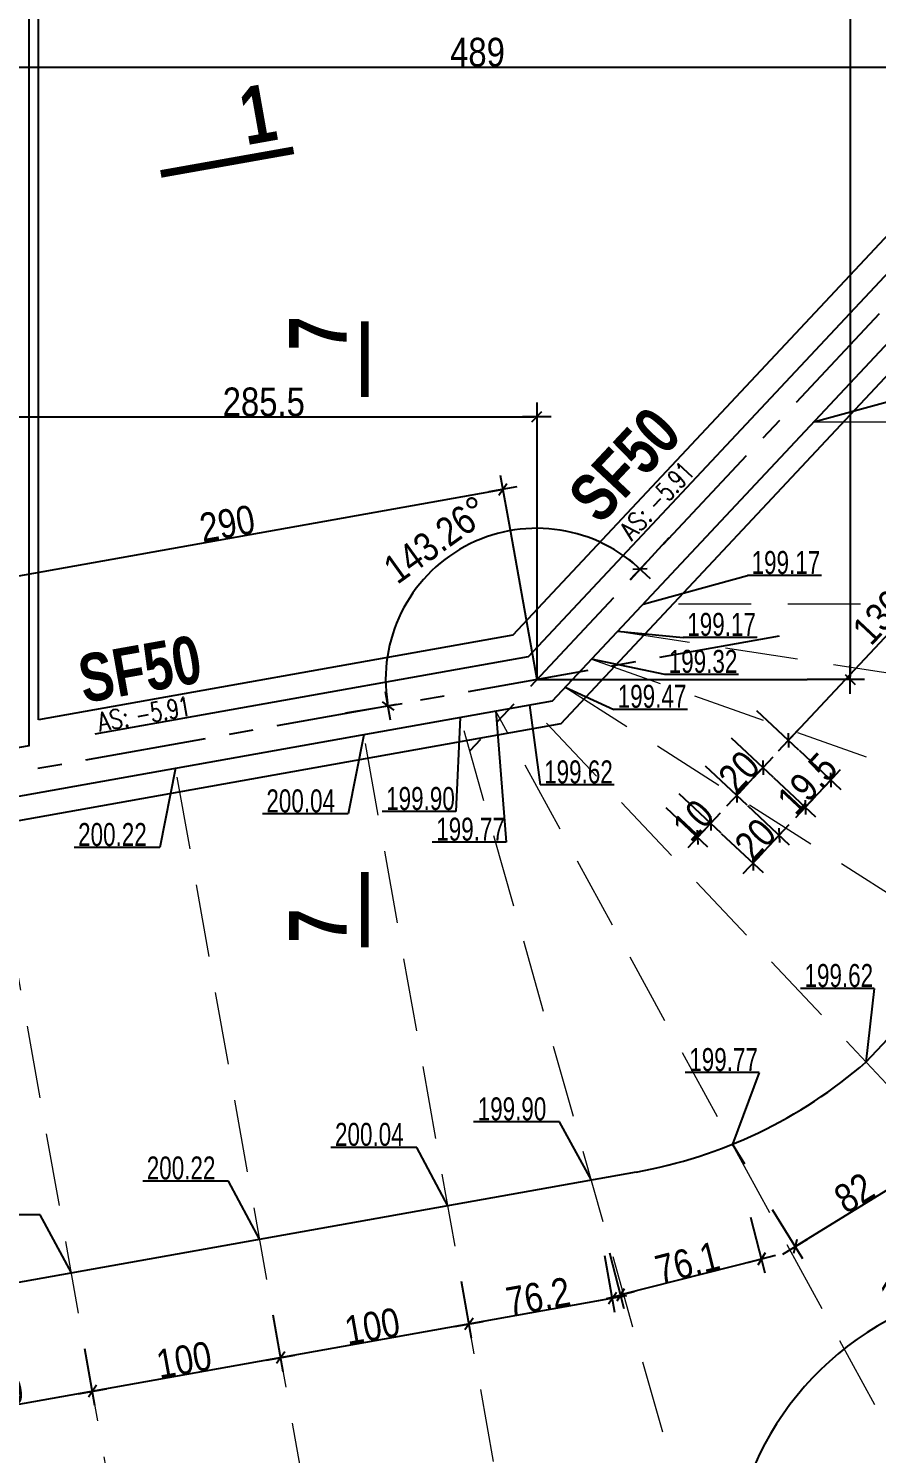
# Model space of a CAD drawing. Header units: millimetres. Extents: x -18089 to -10820, y 354 to 4554.
# Drawn here: x -13822 to -13379, y 849 to 1593 of the extents above; entities that cross this region are included whole.
import ezdxf
from ezdxf.enums import TextEntityAlignment as Align

# ---------------------------------------------------------------- set-up
doc = ezdxf.new("R2010")
doc.units = ezdxf.units.MM
doc.linetypes.add('AXES', pattern=[50.8, 31.75, -6.35, 6.35, -6.35])
doc.linetypes.add('CACHEx2', pattern=[19.05, 12.7, -6.35])
for name, color, linetype in [('01_cote_gen', 4, 'Continuous'), ('01_murs_coup', 5, 'Continuous'), ('01_poch_murs', 251, 'Continuous'), ('01_sem', 42, 'Continuous'), ('01_texte', 230, 'Continuous'), ('01_tram_axes', 10, 'AXES'), ('AA_COTES', 2, 'Continuous')]:
    doc.layers.add(name, color=color, linetype=linetype)
doc.styles.add('ARIAL', font='arial.ttf')
doc.styles.add('impact', font='impact.ttf')
doc.styles.add('SIMPLEX1', font='SIMPLEX.shx', dxfattribs={"width": 0.8, "height": 10})
doc.styles.add('STYLE2', font='ARIALN.TTF')
doc.dimstyles.new('JB50', dxfattribs={"dimscale": 0.1, "dimtxt": 150, "dimasz": 15, "dimexe": 0.1, "dimexo": 0.1, "dimgap": 0.09, "dimtad": 1, "dimdec": 1, "dimdsep": 46, "dimtxsty": 'STYLE2', "dimblk1": 'BOND_G', "dimblk2": 'BOND_D', "dimsah": 1, "dimcen": 1.5, "dimdle": 0.01, "dimse1": 1, "dimse2": 1, "dimclrd": 4, "dimclre": 2, "dimclrt": 6, "dimazin": 2, "dimtfac": 2.333333, "dimtdec": 1, "dimtix": 1, "dimtmove": 2, "dimatfit": 3, "dimldrblk": 'BOND_G', "dimfxl": 1, "dimtolj": 1, "dimtzin": 0, "dimarcsym": 0})

# ---------------------------------------------------------------- blocks, each defined once
blk = doc.blocks.new('BOND_G')
at = {"layer": 'AA_COTES', "color": 0}
for p, q in [((0, -5), (0, 15)), ((5, 0), (-5, 0)), ((1.77, 1.77), (-1.77, -1.77))]:
    blk.add_line(p, q, dxfattribs=at)
blk = doc.blocks.new('BOND_D')
at = {"layer": 'AA_COTES', "color": 0}
for p, q in [((0, 5), (0, -15)), ((5, 0), (-5, 0)), ((-1.77, -1.77), (1.77, 1.77))]:
    blk.add_line(p, q, dxfattribs=at)
blk = doc.blocks.new('*D532')
at = {"layer": '01_cote_gen', "color": 4, "lineweight": -2, "ltscale": 2, "transparency": 16777216}
blk.add_line((-13840.33, 1390.26), (-13557.84, 1390.26), dxfattribs=at)
at = {"layer": 'DEFPOINTS', "color": 0, "ltscale": 2, "transparency": 16777216}
for p in [(-13556.34, 1390.26), (-13841.83, 1368.75), (-13556.34, 1278.14)]:
    blk.add_point(p, dxfattribs=at)
at = {"layer": '01_cote_gen', "color": 4, "lineweight": -2, "ltscale": 2, "transparency": 16777216, "xscale": 1.5, "yscale": 1.5, "zscale": 1.5, "rotation": 180}
blk.add_blockref('BOND_G', (-13841.83, 1390.26), dxfattribs=at)
at = {"layer": '01_cote_gen', "color": 4, "lineweight": -2, "ltscale": 2, "transparency": 16777216, "xscale": 1.5, "yscale": 1.5, "zscale": 1.5}
blk.add_blockref('BOND_D', (-13556.34, 1390.26), dxfattribs=at)
at = {"layer": '01_cote_gen', "color": 6, "ltscale": 2, "transparency": 16777216, "insert": (-13699.08, 1397.93), "char_height": 15, "attachment_point": 5, "style": 'STYLE2'}
blk.add_mtext('\\A1;285.5', dxfattribs=at)
blk = doc.blocks.new('*D534')
at = {"layer": '01_cote_gen', "color": 4, "lineweight": -2, "ltscale": 2, "transparency": 16777216}
blk.add_line((-13858.09, 1301.68), (-13575.56, 1352.09), dxfattribs=at)
at = {"layer": 'DEFPOINTS', "color": 0, "ltscale": 2, "transparency": 16777216}
for p in [(-13574.08, 1352.35), (-13556.34, 1252.95), (-13841.83, 1202)]:
    blk.add_point(p, dxfattribs=at)
at = {"layer": '01_cote_gen', "color": 4, "lineweight": -2, "ltscale": 2, "transparency": 16777216, "xscale": 1.5, "yscale": 1.5, "zscale": 1.5}
for name, p, rotation in [('BOND_D', (-13574.08, 1352.35), 10.11701883034731), ('BOND_G', (-13859.57, 1301.41), 190.1170188303473)]:
    blk.add_blockref(name, p, dxfattribs=dict(at, rotation=rotation))
at = {"layer": '01_cote_gen', "color": 6, "ltscale": 2, "transparency": 16777216, "insert": (-13718.17, 1334.43), "char_height": 15, "attachment_point": 5, "rotation": 10.11702, "style": 'STYLE2'}
blk.add_mtext('\\A1;290', dxfattribs=at)
blk = doc.blocks.new('*D535')
at = {"layer": '01_cote_gen', "color": 4, "lineweight": -2, "ltscale": 2, "transparency": 16777216}
blk.add_arc((-13556.34, 1252.95), 79.02, 47.94722, 189.02937, dxfattribs=at)
at = {"layer": 'DEFPOINTS', "color": 0, "ltscale": 2, "transparency": 16777216}
for p in [(-13562.69, 1331.71), (-13494.98, 1318.42), (-13556.34, 1252.95), (-13685.12, 1229.97)]:
    blk.add_point(p, dxfattribs=at)
at = {"layer": '01_cote_gen', "color": 4, "lineweight": -2, "ltscale": 2, "transparency": 16777216, "xscale": 1.5, "yscale": 1.5, "zscale": 1.5}
for name, p, rotation in [('BOND_G', (-13502.31, 1310.6), 317.4034009217315), ('BOND_D', (-13634.13, 1239.06), 279.5731959844874)]:
    blk.add_blockref(name, p, dxfattribs=dict(at, rotation=rotation))
at = {"layer": '01_cote_gen', "color": 6, "ltscale": 2, "transparency": 16777216, "insert": (-13608.84, 1326.07), "char_height": 15, "attachment_point": 5, "rotation": 35.67332, "style": 'STYLE2'}
blk.add_mtext('\\A1;143.26°', dxfattribs=at)
blk = doc.blocks.new('*D537')
at = {"layer": '01_cote_gen', "color": 4, "lineweight": -2, "ltscale": 2, "transparency": 16777216}
blk.add_line((-13830.33, 1572.99), (-13344.33, 1572.99), dxfattribs=at)
at = {"layer": 'DEFPOINTS', "color": 0, "ltscale": 2, "transparency": 16777216}
for p in [(-13342.83, 1572.99), (-13831.83, 1548.5), (-13342.83, 1501.43)]:
    blk.add_point(p, dxfattribs=at)
at = {"layer": '01_cote_gen', "color": 4, "lineweight": -2, "ltscale": 2, "transparency": 16777216, "xscale": 1.5, "yscale": 1.5, "zscale": 1.5, "rotation": 180}
blk.add_blockref('BOND_G', (-13831.83, 1572.99), dxfattribs=at)
at = {"layer": '01_cote_gen', "color": 4, "lineweight": -2, "ltscale": 2, "transparency": 16777216, "xscale": 1.5, "yscale": 1.5, "zscale": 1.5}
blk.add_blockref('BOND_D', (-13342.83, 1572.99), dxfattribs=at)
at = {"layer": '01_cote_gen', "color": 6, "ltscale": 2, "transparency": 16777216, "insert": (-13587.33, 1580.66), "char_height": 15, "attachment_point": 5, "style": 'STYLE2'}
blk.add_mtext('\\A1;489', dxfattribs=at)
blk = doc.blocks.new('*D543')
at = {"layer": '01_cote_gen', "color": 4, "lineweight": -2, "ltscale": 2, "transparency": 16777216}
blk.add_line((-13392.5, 2009.95), (-13392.5, 1254.45), dxfattribs=at)
at = {"layer": 'DEFPOINTS', "color": 0, "ltscale": 2, "transparency": 16777216}
for p in [(-13494, 2011.45), (-13415, 1252.95), (-13392.5, 1252.95)]:
    blk.add_point(p, dxfattribs=at)
at = {"layer": '01_cote_gen', "color": 4, "lineweight": -2, "ltscale": 2, "transparency": 16777216, "xscale": 1.5, "yscale": 1.5, "zscale": 1.5}
for name, p, rotation in [('BOND_G', (-13392.5, 2011.45), 90), ('BOND_D', (-13392.5, 1252.95), 270)]:
    blk.add_blockref(name, p, dxfattribs=dict(at, rotation=rotation))
at = {"layer": '01_cote_gen', "color": 6, "ltscale": 2, "transparency": 16777216, "insert": (-13400.17, 1632.2), "char_height": 15, "attachment_point": 5, "rotation": 90, "style": 'STYLE2'}
blk.add_mtext('\\A1;758.5', dxfattribs=at)
blk = doc.blocks.new('*D548')
at = {"layer": '01_cote_gen', "color": 4, "lineweight": -2, "ltscale": 2, "transparency": 16777216}
blk.add_line((-13285.06, 1070.5), (-13339.07, 1012.83), dxfattribs=at)
at = {"layer": 'DEFPOINTS', "color": 0, "ltscale": 2, "transparency": 16777216}
for p in [(-13328.13, 1112.89), (-13384.21, 1053.05), (-13340.1, 1011.73)]:
    blk.add_point(p, dxfattribs=at)
at = {"layer": '01_cote_gen', "color": 4, "lineweight": -2, "ltscale": 2, "transparency": 16777216, "xscale": 1.5, "yscale": 1.5, "zscale": 1.5}
for name, p, rotation in [('BOND_G', (-13284.04, 1071.59), 46.87622447660689), ('BOND_D', (-13340.1, 1011.73), 226.8762244766069)]:
    blk.add_blockref(name, p, dxfattribs=dict(at, rotation=rotation))
at = {"layer": '01_cote_gen', "color": 6, "ltscale": 2, "transparency": 16777216, "insert": (-13317.66, 1046.91), "char_height": 15, "attachment_point": 5, "rotation": 46.87622, "style": 'STYLE2'}
blk.add_mtext('\\A1;82', dxfattribs=at)
blk = doc.blocks.new('*D550')
at = {"layer": '01_cote_gen', "color": 4, "lineweight": -2, "ltscale": 2, "transparency": 16777216}
blk.add_line((-13593.26, 915.95), (-13688.75, 898.91), dxfattribs=at)
at = {"layer": 'DEFPOINTS', "color": 0, "ltscale": 2, "transparency": 16777216}
for p in [(-13591.73, 915.96), (-13690.22, 898.65), (-13690.22, 898.65)]:
    blk.add_point(p, dxfattribs=at)
at = {"layer": '01_cote_gen', "color": 4, "lineweight": -2, "ltscale": 2, "transparency": 16777216, "xscale": 1.5, "yscale": 1.5, "zscale": 1.5}
for name, p, rotation in [('BOND_G', (-13591.78, 916.21), 10.11701883041892), ('BOND_D', (-13690.22, 898.65), 190.1170188304189)]:
    blk.add_blockref(name, p, dxfattribs=dict(at, rotation=rotation))
at = {"layer": '01_cote_gen', "color": 6, "ltscale": 2, "transparency": 16777216, "insert": (-13642.35, 914.98), "char_height": 15, "attachment_point": 5, "rotation": 10.11702, "style": 'STYLE2'}
blk.add_mtext('\\A1;100', dxfattribs=at)
blk = doc.blocks.new('*D551')
at = {"layer": '01_cote_gen', "color": 4, "lineweight": -2, "ltscale": 2, "transparency": 16777216}
blk.add_line((-13691.7, 898.39), (-13787.19, 881.35), dxfattribs=at)
at = {"layer": 'DEFPOINTS', "color": 0, "ltscale": 2, "transparency": 16777216}
for p in [(-13690.22, 898.65), (-13788.67, 881.08), (-13788.67, 881.08)]:
    blk.add_point(p, dxfattribs=at)
at = {"layer": '01_cote_gen', "color": 4, "lineweight": -2, "ltscale": 2, "transparency": 16777216, "xscale": 1.5, "yscale": 1.5, "zscale": 1.5}
for name, p, rotation in [('BOND_G', (-13690.22, 898.65), 10.11701883041892), ('BOND_D', (-13788.67, 881.08), 190.1170188304189)]:
    blk.add_blockref(name, p, dxfattribs=dict(at, rotation=rotation))
at = {"layer": '01_cote_gen', "color": 6, "ltscale": 2, "transparency": 16777216, "insert": (-13740.79, 897.41), "char_height": 15, "attachment_point": 5, "rotation": 10.11702, "style": 'STYLE2'}
blk.add_mtext('\\A1;100', dxfattribs=at)
blk = doc.blocks.new('*D552')
at = {"layer": '01_cote_gen', "color": 4, "lineweight": -2, "ltscale": 2, "transparency": 16777216}
blk.add_line((-13790.15, 880.82), (-13885.64, 863.78), dxfattribs=at)
at = {"layer": 'DEFPOINTS', "color": 0, "ltscale": 2, "transparency": 16777216}
for p in [(-13788.67, 881.08), (-13887.11, 863.52), (-13887.11, 863.52)]:
    blk.add_point(p, dxfattribs=at)
at = {"layer": '01_cote_gen', "color": 4, "lineweight": -2, "ltscale": 2, "transparency": 16777216, "xscale": 1.5, "yscale": 1.5, "zscale": 1.5}
for name, p, rotation in [('BOND_G', (-13788.67, 881.08), 10.11701883041892), ('BOND_D', (-13887.11, 863.52), 190.1170188304189)]:
    blk.add_blockref(name, p, dxfattribs=dict(at, rotation=rotation))
at = {"layer": '01_cote_gen', "color": 6, "ltscale": 2, "transparency": 16777216, "insert": (-13839.24, 879.85), "char_height": 15, "attachment_point": 5, "rotation": 10.11702, "style": 'STYLE2'}
blk.add_mtext('\\A1;100', dxfattribs=at)
blk = doc.blocks.new('*D561')
at = {"layer": '01_cote_gen', "color": 4, "lineweight": -2, "ltscale": 2, "transparency": 16777216}
blk.add_arc((-13296.98, 778.63), 158.84, 47.40063, 189.57596, dxfattribs=at)
at = {"layer": 'DEFPOINTS', "color": 0, "ltscale": 2, "transparency": 16777216}
for p in [(-13422.77, 875.63), (-13233.87, 845.97), (-13296.98, 778.63), (-13424.42, 755.89)]:
    blk.add_point(p, dxfattribs=at)
at = {"layer": '01_cote_gen', "color": 4, "lineweight": -2, "ltscale": 2, "transparency": 16777216, "xscale": 1.5, "yscale": 1.5, "zscale": 1.5}
for name, p, rotation in [('BOND_G', (-13188.36, 894.54), 317.130106039518), ('BOND_D', (-13453.35, 750.73), 279.8464908666948)]:
    blk.add_blockref(name, p, dxfattribs=dict(at, rotation=rotation))
at = {"layer": '01_cote_gen', "color": 6, "ltscale": 2, "transparency": 16777216, "insert": (-13346.88, 938.51), "char_height": 15, "attachment_point": 5, "rotation": 17.33504, "style": 'STYLE2'}
blk.add_mtext('\\A1;143.26°', dxfattribs=at)
blk = doc.blocks.new('*D753')
at = {"layer": '01_cote_gen', "color": 4, "lineweight": -2, "ltscale": 2, "transparency": 16777216}
blk.add_line((-13352.63, 998.81), (-13419.94, 957.44), dxfattribs=at)
at = {"layer": 'DEFPOINTS', "color": 0, "ltscale": 2, "transparency": 16777216}
for p in [(-13379.54, 1045.45), (-13449.4, 1002.52), (-13421.21, 956.66)]:
    blk.add_point(p, dxfattribs=at)
at = {"layer": '01_cote_gen', "color": 4, "lineweight": -2, "ltscale": 2, "transparency": 16777216, "xscale": 1.5, "yscale": 1.5, "zscale": 1.5}
for name, p, rotation in [('BOND_G', (-13351.36, 999.59), 31.57556184781673), ('BOND_D', (-13421.21, 956.66), 211.5755618478167)]:
    blk.add_blockref(name, p, dxfattribs=dict(at, rotation=rotation))
at = {"layer": '01_cote_gen', "color": 6, "ltscale": 2, "transparency": 16777216, "insert": (-13390.3, 984.66), "char_height": 15, "attachment_point": 5, "rotation": 31.57556, "style": 'STYLE2'}
blk.add_mtext('\\A1;82', dxfattribs=at)
blk = doc.blocks.new('*D754')
at = {"layer": '01_cote_gen', "color": 4, "lineweight": -2, "ltscale": 2, "transparency": 16777216}
blk.add_line((-13518.23, 929.34), (-13590.3, 916.48), dxfattribs=at)
at = {"layer": 'DEFPOINTS', "color": 0, "ltscale": 2, "transparency": 16777216}
for p in [(-13527.78, 991.39), (-13602.81, 978.01), (-13591.78, 916.21)]:
    blk.add_point(p, dxfattribs=at)
at = {"layer": '01_cote_gen', "color": 4, "lineweight": -2, "ltscale": 2, "transparency": 16777216, "xscale": 1.5, "yscale": 1.5, "zscale": 1.5}
for name, p, rotation in [('BOND_G', (-13516.76, 929.6), 10.11701883035657), ('BOND_D', (-13591.78, 916.21), 190.1170188303566)]:
    blk.add_blockref(name, p, dxfattribs=dict(at, rotation=rotation))
at = {"layer": '01_cote_gen', "color": 6, "ltscale": 2, "transparency": 16777216, "insert": (-13555.62, 930.46), "char_height": 15, "attachment_point": 5, "rotation": 10.11702, "style": 'STYLE2'}
blk.add_mtext('\\A1;76.2', dxfattribs=at)
blk = doc.blocks.new('*D755')
at = {"layer": '01_cote_gen', "color": 4, "lineweight": -2, "ltscale": 2, "transparency": 16777216}
blk.add_line((-13440.28, 949.71), (-13511.08, 931.72), dxfattribs=at)
at = {"layer": 'DEFPOINTS', "color": 0, "ltscale": 2, "transparency": 16777216}
for p in [(-13454.07, 1010.12), (-13527.78, 991.39), (-13512.54, 931.35)]:
    blk.add_point(p, dxfattribs=at)
at = {"layer": '01_cote_gen', "color": 4, "lineweight": -2, "ltscale": 2, "transparency": 16777216, "xscale": 1.5, "yscale": 1.5, "zscale": 1.5}
for name, p, rotation in [('BOND_G', (-13438.82, 950.08), 14.24984474166013), ('BOND_D', (-13512.54, 931.35), 194.2498447416602)]:
    blk.add_blockref(name, p, dxfattribs=dict(at, rotation=rotation))
at = {"layer": '01_cote_gen', "color": 6, "ltscale": 2, "transparency": 16777216, "insert": (-13477.57, 948.15), "char_height": 15, "attachment_point": 5, "rotation": 14.24984, "style": 'STYLE2'}
blk.add_mtext('\\A1;76.1', dxfattribs=at)
blk = doc.blocks.new('*D762')
at = {"layer": '01_cote_gen', "color": 4, "lineweight": -2, "ltscale": 2, "transparency": 16777216}
blk.add_line((-13242.85, 1415.28), (-13334.51, 1317.47), dxfattribs=at)
at = {"layer": 'DEFPOINTS', "color": 0, "ltscale": 2, "transparency": 16777216}
for p in [(-13317.83, 1487.6), (-13411.54, 1387.6), (-13335.54, 1316.38)]:
    blk.add_point(p, dxfattribs=at)
at = {"layer": '01_cote_gen', "color": 4, "lineweight": -2, "ltscale": 2, "transparency": 16777216, "xscale": 1.5, "yscale": 1.5, "zscale": 1.5}
for name, p, rotation in [('BOND_G', (-13241.83, 1416.38), 46.85957807586752), ('BOND_D', (-13335.54, 1316.38), 226.8595780758675)]:
    blk.add_blockref(name, p, dxfattribs=dict(at, rotation=rotation))
at = {"layer": '01_cote_gen', "color": 6, "ltscale": 2, "transparency": 16777216, "insert": (-13294.28, 1371.62), "char_height": 15, "attachment_point": 5, "rotation": 46.85958, "style": 'STYLE2'}
blk.add_mtext('\\A1;137', dxfattribs=at)
blk = doc.blocks.new('*D763')
at = {"layer": '01_cote_gen', "color": 4, "lineweight": -2, "ltscale": 2, "transparency": 16777216}
blk.add_line((-13336.57, 1315.28), (-13423.73, 1222.26), dxfattribs=at)
at = {"layer": 'DEFPOINTS', "color": 0, "ltscale": 2, "transparency": 16777216}
for p in [(-13411.54, 1387.6), (-13500.76, 1292.39), (-13424.76, 1221.17)]:
    blk.add_point(p, dxfattribs=at)
at = {"layer": '01_cote_gen', "color": 4, "lineweight": -2, "ltscale": 2, "transparency": 16777216, "xscale": 1.5, "yscale": 1.5, "zscale": 1.5}
for name, p, rotation in [('BOND_G', (-13335.54, 1316.38), 46.85957807586608), ('BOND_D', (-13424.76, 1221.17), 226.8595780758661)]:
    blk.add_blockref(name, p, dxfattribs=dict(at, rotation=rotation))
at = {"layer": '01_cote_gen', "color": 6, "ltscale": 2, "transparency": 16777216, "insert": (-13372.26, 1290.79), "char_height": 15, "attachment_point": 5, "rotation": 46.85958, "style": 'STYLE2'}
blk.add_mtext('\\A1;130.5', dxfattribs=at)
blk = doc.blocks.new('*D764')
at = {"layer": '01_cote_gen', "color": 4, "lineweight": -2, "ltscale": 2, "transparency": 16777216}
for p, q in [((-13415.93, 1186.19), (-13402.61, 1200.41)), ((-13401.58, 1201.5), (-13400.55, 1202.6)), ((-13416.96, 1185.09), (-13417.98, 1184))]:
    blk.add_line(p, q, dxfattribs=at)
at = {"layer": 'DEFPOINTS', "color": 0, "ltscale": 2, "transparency": 16777216}
for p in [(-13500.76, 1292.39), (-13514.09, 1278.17), (-13402.61, 1200.41)]:
    blk.add_point(p, dxfattribs=at)
at = {"layer": '01_cote_gen', "color": 4, "lineweight": -2, "ltscale": 2, "transparency": 16777216, "xscale": 1.5, "yscale": 1.5, "zscale": 1.5}
for name, p, rotation in [('BOND_D', (-13402.61, 1200.41), 226.8595780758958), ('BOND_G', (-13415.93, 1186.19), 46.85957807589574)]:
    blk.add_blockref(name, p, dxfattribs=dict(at, rotation=rotation))
at = {"layer": '01_cote_gen', "color": 6, "ltscale": 2, "transparency": 16777216, "insert": (-13414.86, 1198.54), "char_height": 15, "attachment_point": 5, "rotation": 46.85958, "style": 'STYLE2'}
blk.add_mtext('\\A1;19.5', dxfattribs=at)
blk = doc.blocks.new('*D765')
at = {"layer": '01_cote_gen', "color": 4, "lineweight": -2, "ltscale": 2, "transparency": 16777216}
blk.add_line((-13439.11, 1205.85), (-13450.73, 1193.45), dxfattribs=at)
at = {"layer": 'DEFPOINTS', "color": 0, "ltscale": 2, "transparency": 16777216}
for p in [(-13514.09, 1278.17), (-13527.76, 1263.58), (-13451.76, 1192.36)]:
    blk.add_point(p, dxfattribs=at)
at = {"layer": '01_cote_gen', "color": 4, "lineweight": -2, "ltscale": 2, "transparency": 16777216, "xscale": 1.5, "yscale": 1.5, "zscale": 1.5}
for name, p, rotation in [('BOND_G', (-13438.08, 1206.95), 46.85957807587064), ('BOND_D', (-13451.76, 1192.36), 226.8595780758707)]:
    blk.add_blockref(name, p, dxfattribs=dict(at, rotation=rotation))
at = {"layer": '01_cote_gen', "color": 6, "ltscale": 2, "transparency": 16777216, "insert": (-13450.52, 1204.9), "char_height": 15, "attachment_point": 5, "rotation": 46.85958, "style": 'STYLE2'}
blk.add_mtext('\\A1;20', dxfattribs=at)
blk = doc.blocks.new('*D766')
at = {"layer": '01_cote_gen', "color": 4, "lineweight": -2, "ltscale": 2, "transparency": 16777216}
blk.add_line((-13430.63, 1170.5), (-13442.26, 1158.1), dxfattribs=at)
at = {"layer": 'DEFPOINTS', "color": 0, "ltscale": 2, "transparency": 16777216}
for p in [(-13527.76, 1263.58), (-13541.44, 1248.98), (-13443.28, 1157)]:
    blk.add_point(p, dxfattribs=at)
at = {"layer": '01_cote_gen', "color": 4, "lineweight": -2, "ltscale": 2, "transparency": 16777216, "xscale": 1.5, "yscale": 1.5, "zscale": 1.5}
for name, p, rotation in [('BOND_G', (-13429.61, 1171.6), 46.85957807587064), ('BOND_D', (-13443.28, 1157), 226.8595780758707)]:
    blk.add_blockref(name, p, dxfattribs=dict(at, rotation=rotation))
at = {"layer": '01_cote_gen', "color": 6, "ltscale": 2, "transparency": 16777216, "insert": (-13442.04, 1169.54), "char_height": 15, "attachment_point": 5, "rotation": 46.85958, "style": 'STYLE2'}
blk.add_mtext('\\A1;20', dxfattribs=at)
blk = doc.blocks.new('*D767')
at = {"layer": '01_cote_gen', "color": 4, "lineweight": -2, "ltscale": 2, "transparency": 16777216}
for p, q in [((-13472.27, 1170.47), (-13465.44, 1177.76)), ((-13464.41, 1178.86), (-13463.38, 1179.95)), ((-13473.3, 1169.37), (-13474.32, 1168.28))]:
    blk.add_line(p, q, dxfattribs=at)
at = {"layer": 'DEFPOINTS', "color": 0, "ltscale": 2, "transparency": 16777216}
for p in [(-13541.44, 1248.98), (-13548.27, 1241.69), (-13465.44, 1177.76)]:
    blk.add_point(p, dxfattribs=at)
at = {"layer": '01_cote_gen', "color": 4, "lineweight": -2, "ltscale": 2, "transparency": 16777216, "xscale": 1.5, "yscale": 1.5, "zscale": 1.5}
for name, p, rotation in [('BOND_D', (-13465.44, 1177.76), 226.8595780757994), ('BOND_G', (-13472.27, 1170.47), 46.85957807579942)]:
    blk.add_blockref(name, p, dxfattribs=dict(at, rotation=rotation))
at = {"layer": '01_cote_gen', "color": 6, "ltscale": 2, "transparency": 16777216, "insert": (-13474.45, 1179.36), "char_height": 15, "attachment_point": 5, "rotation": 46.85958, "style": 'STYLE2'}
blk.add_mtext('\\A1;10', dxfattribs=at)

msp = doc.modelspace()

# ---------------------------------------------------------------- linework, layer by layer
at = {"layer": '01_cote_gen', "ltscale": 2}
for p, q in [((-13556.34, 1367.76), (-13556.34, 1252.95)), ((-13570.13, 1330.2), (-13556.34, 1252.95)), ((-13556.34, 1252.95), (-13415, 1252.95)), ((-13447.62, 999.78), (-13454.07, 1010.12))]:
    msp.add_line(p, q, dxfattribs=at)
at = {"layer": '01_murs_coup'}
for p, q in [((-13342.83, 1497.48), (-13560.84, 1264.84)), ((-13317.83, 1487.6), (-13548.27, 1241.69)), ((-13560.84, 1264.84), (-13787.45, 1224.4)), ((-13548.27, 1241.69), (-14277.98, 1111.48)), ((-13821.83, 1218.27), (-13831.83, 1216.49))]:
    msp.add_line(p, q, dxfattribs=at)
at = {"layer": '01_poch_murs', "linetype": 'CACHEx2', "lineweight": 5, "ltscale": 3}
for p, q in [((-13411.54, 1387.6), (-12790.83, 1387.6)), ((-12815.53, 1292.39), (-13500.76, 1292.39)), ((-13514.09, 1278.17), (-12914.78, 1186.48)), ((-13527.76, 1263.58), (-13013.69, 1080.93)), ((-13541.44, 1248.98), (-13112.6, 975.38)), ((-13324.78, 773.67), (-13577.81, 1236.42)), ((-13211.48, 869.87), (-13560.11, 1239.58)), ((-13459.26, 749.67), (-13596.34, 1233.23)), ((-13558.89, 731.9), (-13646.72, 1224.12)), ((-13657.34, 714.33), (-13745.17, 1206.56)), ((-13755.78, 696.76), (-13843.61, 1188.99))]:
    msp.add_line(p, q, dxfattribs=at)
at = {"layer": '01_sem', "ltscale": 2}
for p, q in [((-13821.83, 1218.27), (-13821.83, 1991.45)), ((-13816.83, 1231.86), (-13816.83, 1986.45)), ((-13325.41, 1535.94), (-13568.91, 1276.1)), ((-13288.92, 1501.75), (-13543.78, 1229.79)), ((-13568.91, 1276.1), (-13816.83, 1231.86)), ((-13543.78, 1229.79), (-14295.48, 1095.66))]:
    msp.add_line(p, q, dxfattribs=at)
at = {"layer": '01_texte'}
for p, q in [((-13411.54, 1387.6), (-13356.89, 1402.47)), ((-13136.36, 1317.54), (-13384.21, 1053.05)), ((-13500.76, 1292.39), (-13446.11, 1307.26)), ((-13407.47, 1307.26), (-13446.11, 1307.26)), ((-13514.09, 1278.17), (-13479.75, 1274.93)), ((-13441.11, 1274.93), (-13479.75, 1274.93)), ((-13489.44, 1255.6), (-13527.76, 1263.58)), ((-13450.8, 1255.6), (-13489.44, 1255.6)), ((-13541.44, 1248.98), (-13516.12, 1237.34)), ((-13577.81, 1236.42), (-13572.37, 1167.92)), ((-13560.11, 1239.58), (-13554.59, 1197.84)), ((-13477.48, 1237.34), (-13516.12, 1237.34)), ((-13596.31, 1233.12), (-13598.57, 1183.95)), ((-13646.72, 1224.12), (-13654.93, 1182.7)), ((-13745.17, 1206.56), (-13753.38, 1165.13)), ((-13515.95, 1197.84), (-13554.59, 1197.84)), ((-13598.57, 1183.95), (-13637.2, 1183.95)), ((-13654.93, 1182.7), (-13699.83, 1182.7)), ((-13753.38, 1165.13), (-13798.28, 1165.13)), ((-13572.37, 1167.92), (-13611, 1167.92)), ((-13379.82, 1091.46), (-13418.45, 1091.46)), ((-13379.82, 1091.46), (-13384.21, 1053.05)), ((-13440.07, 1047.53), (-13478.7, 1047.53)), ((-13440.07, 1047.53), (-13454.07, 1010.12)), ((-13544.44, 1021.76), (-13589.34, 1021.76)), ((-13527.74, 991.4), (-13544.44, 1021.76)), ((-13619.04, 1008.45), (-13663.94, 1008.45)), ((-13602.81, 978.01), (-13619.04, 1008.45)), ((-13504.36, 995.57), (-14234.51, 865.29)), ((-13504.36, 995.57), (-14234.51, 865.29)), ((-13717.48, 990.89), (-13762.38, 990.89)), ((-13701.25, 960.44), (-13717.48, 990.89)), ((-13815.93, 973.32), (-13860.83, 973.32)), ((-13799.7, 942.88), (-13815.93, 973.32))]:
    msp.add_line(p, q, dxfattribs=at)
at = {"layer": '01_texte', "const_width": 4}
for points in [[(-13683.51, 1529.47), (-13752.91, 1517.13)], [(-13646.16, 1400.64), (-13646.16, 1440.07)], [(-13646.16, 1113), (-13646.16, 1152.43)]]:
    msp.add_lwpolyline(points, dxfattribs=at)
at = {"layer": '01_texte'}
msp.add_arc((-13548.27, 1241.69), 250, 280.11702, 311.0142, dxfattribs=at)
msp.add_arc((-13548.27, 1241.69), 250, 280.11702, 311.0142, dxfattribs=at)
at = {"layer": '01_tram_axes', "ltscale": 2}
for p, q in [((-13099.43, 1740.52), (-13591.29, 1215.65)), ((-13429.67, 1275.55), (-14362.13, 1109.17))]:
    msp.add_line(p, q, dxfattribs=at)

# ---------------------------------------------------------------- texts
at = {"layer": '01_texte', "style": 'impact'}
for s, height, rotation, p in [('1', 30, 10.08131, (-13698.02, 1524.79)), ('7', 30, 90, (-13646.81, 1433.88)), ('SF50', 25, 46.85958, (-13495.83, 1351.64)), ('SF50', 25, 10.11702, (-13760.31, 1238.85)), ('7', 30, 90, (-13646.81, 1124.33))]:
    msp.add_text(s, height=height, rotation=rotation, dxfattribs=at).set_placement(p, align=Align.BOTTOM_CENTER)
at = {"layer": '01_texte', "style": 'SIMPLEX1'}
for s, rotation, width, p in [('-5.91', 46.85958, 0.7, (-13480.89, 1348.23)), ('AS:', 46.85958, 0.8, (-13498.86, 1329.06)), ('-5.91', 10.11702, 0.7, (-13750.49, 1228.81)), ('AS:', 10.11702, 0.8, (-13776.36, 1224.2))]:
    msp.add_text(s, height=10, rotation=rotation, dxfattribs=dict(at, width=width)).set_placement(p, align=Align.BOTTOM_CENTER)
at = {"layer": '01_texte', "style": 'ARIAL', "width": 0.7}
for s, p in [('199.17', (-13444, 1308.1)), ('199.17', (-13477.64, 1275.77)), ('199.32', (-13487.33, 1256.44)), ('199.47', (-13514.01, 1238.18)), ('199.62', (-13552.48, 1198.69)), ('200.04', (-13697.72, 1183.54)), ('199.90', (-13635.09, 1184.79)), ('200.22', (-13796.17, 1165.97)), ('199.77', (-13608.89, 1168.76)), ('199.62', (-13416.34, 1092.3)), ('199.77', (-13476.59, 1048.37)), ('199.90', (-13587.23, 1022.61)), ('200.04', (-13661.83, 1009.29)), ('200.22', (-13760.27, 991.73))]:
    msp.add_text(s, height=12, dxfattribs=at).set_placement(p)

# ---------------------------------------------------------------- dimensions: what is measured, and where the dimension line sits
at = {"layer": '01_cote_gen', "ltscale": 2}
for base, p1, p2, angle, picture, middle in [((-13392.5, 1252.95), (-13494, 2011.45), (-13415, 1252.95), 90, '*D543', (-13400.17, 1632.2)), ((-13340.1, 1011.73), (-13328.13, 1112.89), (-13384.21, 1053.05), 46.87622, '*D548', (-13317.66, 1046.91)), ((-13690.22, 898.65), (-13591.73, 915.96), (-13690.22, 898.65), 10.11702, '*D550', (-13642.35, 914.98)), ((-13788.67, 881.08), (-13690.22, 898.65), (-13788.67, 881.08), 10.11702, '*D551', (-13740.79, 897.41)), ((-13887.11, 863.52), (-13788.67, 881.08), (-13887.11, 863.52), 10.11702, '*D552', (-13839.24, 879.85))]:
    dim = msp.add_linear_dim(base=base, p1=p1, p2=p2, angle=angle, dimstyle='JB50', dxfattribs=at)
    dim.commit()
    dim.dimension.update_dxf_attribs({"geometry": picture, "text_midpoint": middle})
for base, p1, p2, picture, middle in [((-13342.83, 1572.99), (-13831.83, 1548.5), (-13342.83, 1501.43), '*D537', (-13587.33, 1580.66)), ((-13556.34, 1390.26), (-13841.83, 1368.75), (-13556.34, 1278.14), '*D532', (-13699.08, 1397.93))]:
    dim = msp.add_linear_dim(base=base, p1=p1, p2=p2, dimstyle='JB50', dxfattribs=at)
    dim.commit()
    dim.dimension.update_dxf_attribs({"geometry": picture, "text_midpoint": middle})
for p1, p2, distance, picture, middle in [((-13317.83, 1487.6), (-13411.54, 1387.6), 104.16, '*D762', (-13294.28, 1371.62)), ((-13841.83, 1202), (-13556.34, 1252.95), 100.98, '*D534', (-13718.17, 1334.43)), ((-13514.09, 1278.17), (-13500.76, 1292.39), -134.52, '*D764', (-13414.86, 1198.54)), ((-13514.09, 1278.17), (-13527.76, 1263.58), 104.16, '*D765', (-13450.52, 1204.9)), ((-13527.76, 1263.58), (-13541.44, 1248.98), 134.52, '*D766', (-13442.04, 1169.54)), ((-13548.27, 1241.69), (-13541.44, 1248.98), -104.16, '*D767', (-13474.45, 1179.36)), ((-13379.54, 1045.45), (-13449.4, 1002.52), 53.83, '*D753', (-13390.3, 984.66)), ((-13454.07, 1010.12), (-13527.78, 991.39), 61.95, '*D755', (-13477.57, 948.15)), ((-13527.78, 991.39), (-13602.81, 978.01), 62.77, '*D754', (-13555.62, 930.46))]:
    dim = msp.add_aligned_dim(p1=p1, p2=p2, distance=distance, dimstyle='JB50', dxfattribs=at)
    dim.commit()
    dim.dimension.update_dxf_attribs({"geometry": picture, "text_midpoint": middle})
dim = msp.add_linear_dim(base=(-13424.76, 1221.17), p1=(-13411.54, 1387.6), p2=(-13500.76, 1292.39), angle=226.85958, dimstyle='JB50', dxfattribs=at)
dim.commit()
dim.dimension.update_dxf_attribs({"geometry": '*D763', "text_midpoint": (-13372.26, 1290.79), "dimtype": 161})
for base, center, p1, p2, picture, middle in [((-13562.69, 1331.71), (-13556.34, 1252.95), (-13685.12, 1229.97), (-13494.98, 1318.42), '*D535', (-13608.84, 1326.07)), ((-13422.77, 875.63), (-13296.98, 778.63), (-13424.42, 755.89), (-13233.87, 845.97), '*D561', (-13346.88, 938.51))]:
    dim = msp.add_angular_dim_3p(base=base, center=center, p1=p1, p2=p2, dimstyle='JB50', dxfattribs=at)
    dim.commit()
    dim.dimension.update_dxf_attribs({"geometry": picture, "text_midpoint": middle, "dimtype": 165})

doc.saveas('drawing.dxf')
